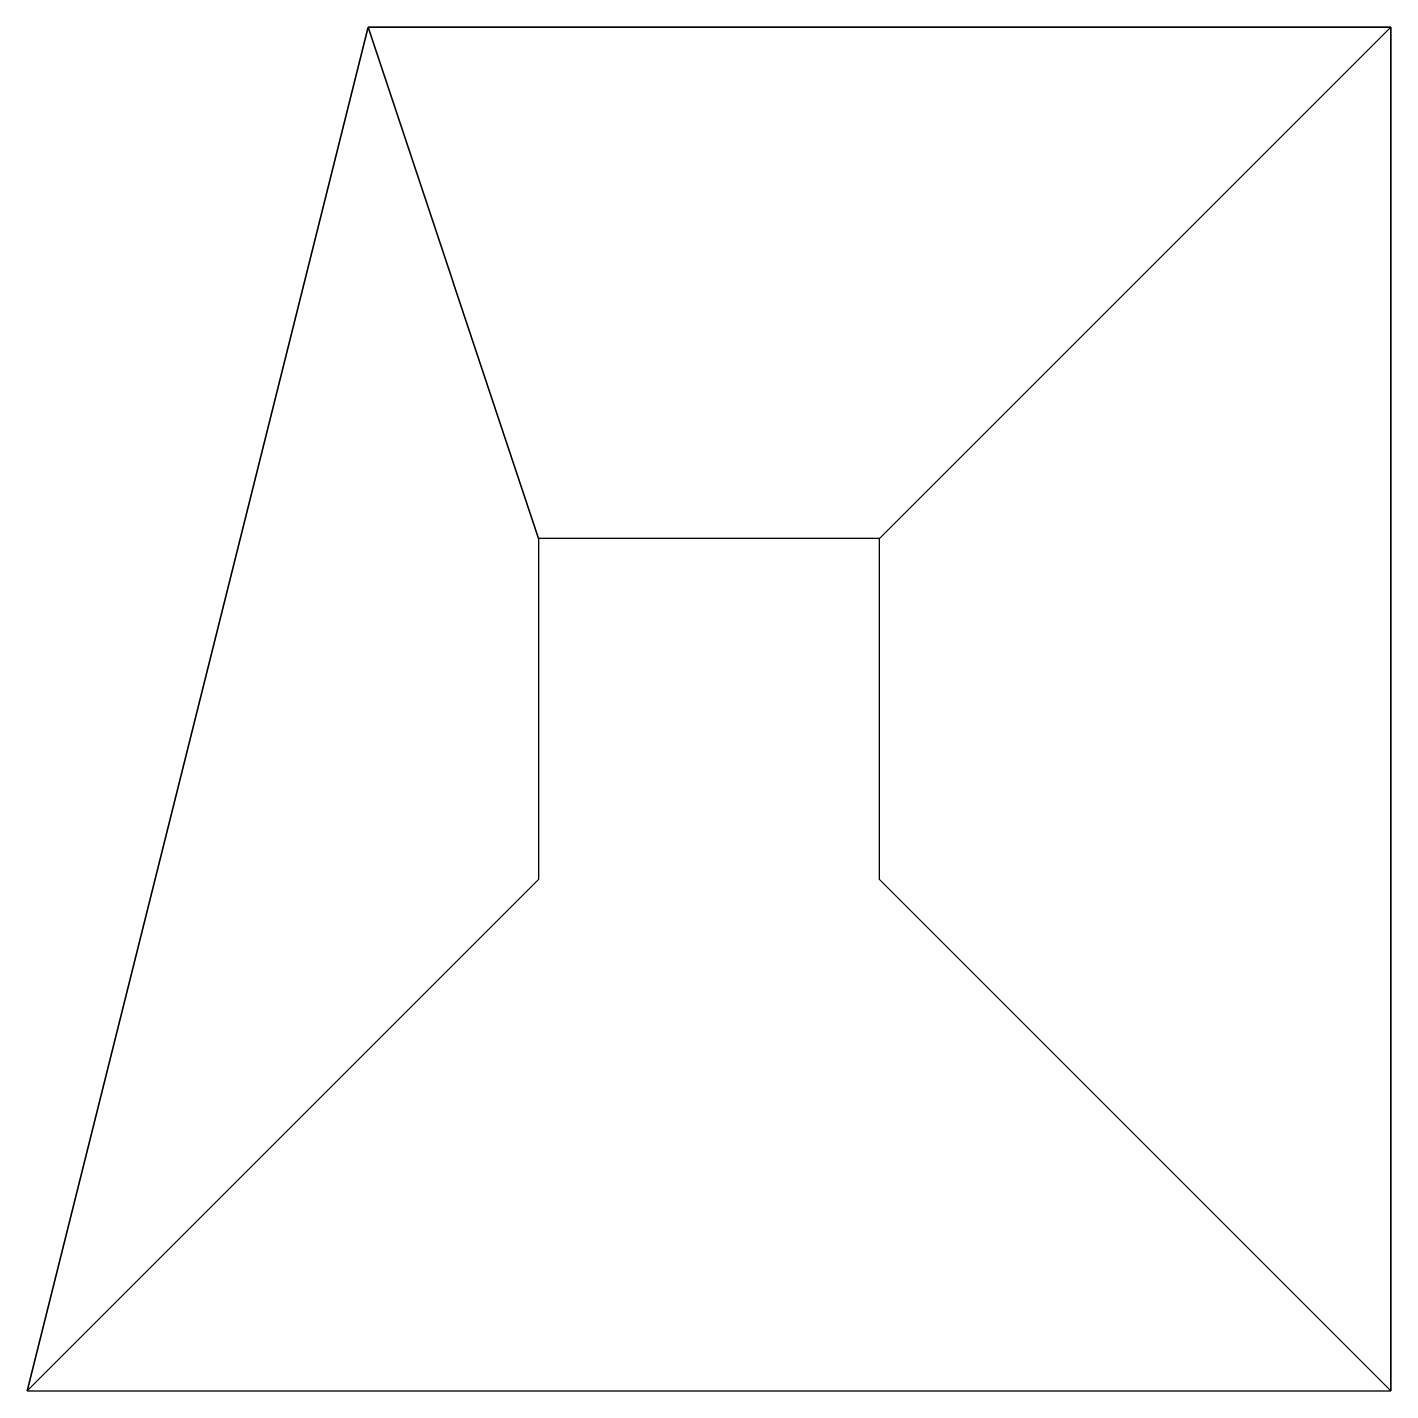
# Model space of a CAD drawing. Header units: metres. Extents: x -2.76 to -0.76, y 5 to 7.
import ezdxf

# ---------------------------------------------------------------- set-up
doc = ezdxf.new("R2010")
doc.units = ezdxf.units.M

msp = doc.modelspace()

# ---------------------------------------------------------------- linework, layer by layer
for points in [[(-2.7587, 5, 6.5), (-2.2587, 7, 5.5), (-2.2587, 7, 1.5), (-2.7587, 5, 2.5)], [(-2.2587, 7, 5.5), (-2.7587, 5, 6.5), (-0.7587, 5, 6.5), (-0.7587, 7, 5.5)], [(-2.0087, 5.75, -1), (-2.7587, 5, 2.5), (-2.2587, 7, 1.5), (-2.0087, 6.25, -1)], [(-0.7587, 7, 1.5), (-2.2587, 7, 1.5), (-2.2587, 7, 5.5), (-0.7587, 7, 5.5)], [(-2.0087, 6.25, -1), (-2.2587, 7, 1.5), (-0.7587, 7, 1.5), (-1.5087, 6.25, -1)], [(-1.5087, 6.25, -1), (-0.7587, 7, 1.5), (-0.7587, 5, 2.5), (-1.5087, 5.75, -1)]]:
    msp.add_3dface(points)

doc.saveas('drawing.dxf')
